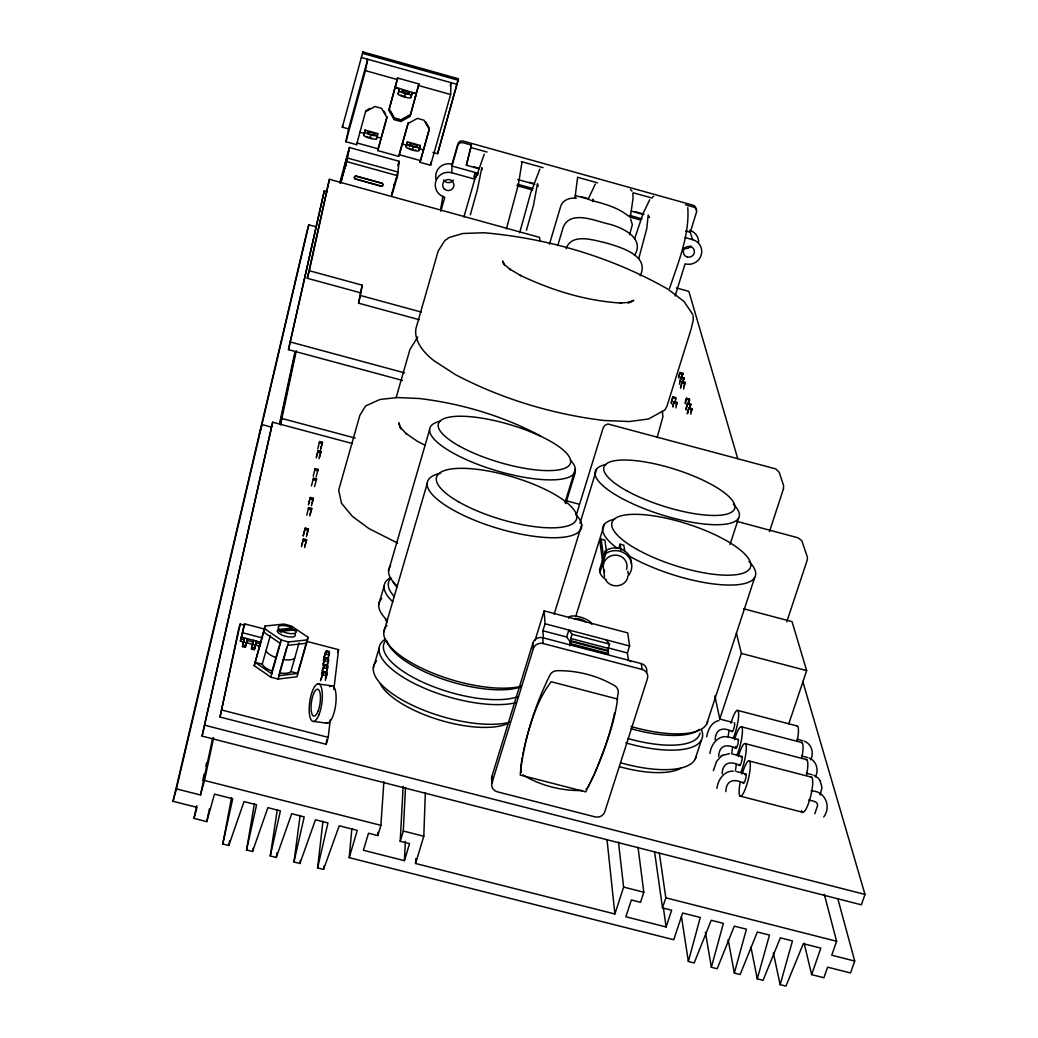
<?xml version="1.0" encoding="UTF-8"?>
<svg xmlns="http://www.w3.org/2000/svg" width="1038" height="1038" viewBox="0 0 1038 1038"><rect width="100%" height="100%" fill="white"/><g stroke="black" fill="none" stroke-linecap="round" stroke-linejoin="round"><path stroke-width="1.5" d="M569.849 645.831L569.862 641.302L566.67 637.008L542.9 630.767L545.054 623.773L544.159 610.876L627.705 632.882L629.599 645.999L627.393 652.954L628.418 660.103L630.922 661.647M577.478 178.38L574.935 198.284M478.816 168.701L466.373 165.25L471.408 145.086L463.117 142.764A4.308 4.23 4.3 0 0 457.797 145.683L451.984 166.028L478.466 173.385M432.95 152.391L437.595 153.676L458.472 78.771L362.885 51.9L342.332 127.168L348.56 128.907L345.926 141.726L356.54 144.671L365.843 110.651M440.787 211.298L444.783 197.311A13.027 12.754 4.8 0 1 435.739 181.559A13.027 12.754 4.8 0 1 451.802 172.775L452.036 164.251L457.836 143.971A4.295 4.217 4.3 0 1 463.13 141.051L693.008 205.187A4.269 4.152 -21.1 0 1 695.966 209.793M425.632 121.835L429.395 128.388L420.027 162.317L430.575 165.237L450.635 94.523L451.037 82.664L450.168 85.739M618.466 842.065L623.617 887.088L614.885 913.985L415.563 863.486L423.802 836.252L425.333 792.656M415.563 863.486L415.758 858.634M383.891 781.679L380.881 825.34L377.832 835.59L368.49 833.229L363.43 850.278L404.405 860.658L405.365 841.286M404.405 860.658L409.53 843.647L400.214 841.286L403.289 831.036L405.521 787.401M437.595 153.676L458.03 80.328M400.214 841.286L403.133 786.415M521.88 162.875L518.455 184.258L506.414 228.931M430.575 165.237L430.757 162.291M377.832 835.59L378.053 832.372M399.124 425.074L398.981 422.751L400.94 428.902L399.915 426.929L406.727 434.169L405.728 433.3L417.172 441.163L425.45 445.406M423.374 149.161L423.322 149.861L419.105 148.694L420.04 145.385L407.363 141.856L406.234 147.007A6.604 1.31 16 0 0 412.462 150.108A6.604 1.31 16 0 0 418.95 150.549L420.04 145.385M418.95 150.549L419.105 148.694M837.783 898.584L854.715 961.058L850.537 972.969L827.597 967.157L823.913 977.744L811.638 974.63L820.837 948.122L803.334 943.672L785.948 986.1L780.161 984.647L792.461 940.908L780.355 937.833L763.06 980.326L757.273 978.86L769.469 935.069L757.351 931.994L740.133 974.539L734.333 973.073L746.439 929.218L734.307 926.143L717.18 968.752L711.367 967.286L723.369 923.366L711.225 920.278L694.175 962.94L688.363 961.473L700.274 917.488L682.615 913.012L673.753 939.753L349.209 857.66L351.869 828.648M397.684 78.045L388.9 110.404L394.206 119.617L400.837 121.472L410.14 116.334L418.911 84L397.684 78.045L395.128 87.257M416.303 93.718L395.154 87.127L389.042 109.405L394.349 118.617L400.953 120.46L410.244 115.335L416.303 93.718L412.06 92.525L410.944 97.572A6.643 1.207 16 0 1 404.418 97.001A6.643 1.207 16 0 1 398.164 93.991L399.319 88.957L395.076 87.763M409.984 143.932L409.932 144.451A3.737 0.74 16 0 0 413.461 146.202A3.737 0.74 16 0 0 417.133 146.462L417.172 145.93A3.737 0.74 16 0 0 413.643 144.191A3.737 0.74 16 0 0 409.984 143.932L409.361 146.137M406.234 147.007L407.363 141.856M410.14 116.334L410.308 114.66L401.031 119.785L400.837 121.472M593.009 201.567L592.919 199.153L593.217 200.827M410.944 97.572L412.06 92.525M322.948 821.227L317.602 867.924L323.571 869.429L323.934 866.198M392.117 194.132L392.286 192.718M244.838 625.278L240.154 624.059L238.338 630.572L220.017 717.037L326.192 744.298L328.203 737.369L330.266 719.827M333.847 689.53L338.557 649.658L307.313 641.536M393.986 185.452L394.142 184.063M326.192 744.298L326.762 739.484M325.348 680.344L326.685 672.235L323.817 671.495L320.833 679.073M326.243 673.299L327.567 665.228L324.725 664.502L322.182 670.535M327.126 666.331L328.436 658.326L325.608 657.586L323.078 663.593M327.93 659.649L329.306 651.488L326.49 650.761L323.921 656.937M326.685 672.235L326.659 675.803L322.351 674.687L322.571 673.026M327.567 665.228L327.541 668.77L323.259 667.668L323.48 666.02M328.436 658.326L328.41 661.829L324.154 660.726L324.375 659.104M329.306 651.488L329.28 654.978L325.05 653.875L325.257 652.266M320.612 680.746L323.817 671.495M321.533 673.688L324.725 664.502M322.87 665.228L325.608 657.586M323.259 660.103L326.49 650.761M300.138 815.453L293.962 861.955L299.943 863.46L300.345 860.255M398.164 93.991L399.319 88.957M394.206 119.617L394.427 117.943L399.708 119.422M380.907 186.191L380.933 185.997A1.531 1.505 12.4 0 0 382.814 184.972A1.531 1.505 12.4 0 0 381.737 183.116L356.358 176.084A1.544 1.505 15.2 0 0 354.464 177.122A1.544 1.505 15.2 0 0 355.554 178.977L380.907 186.191A1.531 1.505 12.4 0 0 382.788 185.153A1.531 1.505 12.4 0 0 381.712 183.298L381.737 183.116M419.261 319.704L358.603 303.187L362.236 285.178L309.363 270.736L329.409 179.302L539.565 237.378L539.877 240.569M358.603 303.187L362.236 285.178M521.271 763.06L520.246 775.023L585.717 791.864L594.125 774.646M307.52 639.875L307.923 637.163L291.211 625.94L284.036 624.072L265.092 626.018L254.232 665.669L270.827 677.178L278.08 679.06L297.011 676.737L307.52 639.875L288.59 641.951L281.298 640.057L264.586 628.704L265.092 626.018M277.289 809.653L270.269 855.974L276.264 857.492L276.964 852.691M381.167 137.418L381.063 138.106L376.833 136.925L377.754 133.604L365.039 130.074L363.806 135.2A6.617 1.31 15.8 0 0 369.956 138.288A6.617 1.31 15.8 0 0 376.547 138.755L377.754 133.604M420.027 162.317L429.317 129.426L424.049 120.226L417.432 118.371L408.129 123.509L398.89 156.44L377.728 150.562L387.057 116.58M376.547 138.755L376.833 136.925M304.614 547.571L306.625 539.734L303.472 538.904L301.721 545.106M306.405 536.646L308.39 528.9L305.276 528.083L303.109 535.764M309.778 515.977L311.737 508.412L308.675 507.608L306.729 515.159M311.465 505.714L313.385 498.253L310.362 497.449L308.688 503.417M316.525 478.998L316.292 480.425L313.32 479.634L313.554 478.207L316.525 478.998L314.553 486.627M318.082 469.436L317.849 470.837L314.916 470.058L315.15 468.657L318.082 469.436L316.123 476.974M319.12 458.692L321.027 451.322L318.16 450.557L316.473 456.577M320.612 449.61L322.507 442.305L319.652 441.552L317.758 448.844M301.448 546.741L303.472 538.904M303.278 535.816L305.276 528.083M308.675 507.608L308.416 509.126L311.478 509.93M308.429 504.909L310.362 497.449M316.24 457.927L318.16 450.557M319.652 441.552L319.432 442.863L322.286 443.628M254.427 803.659L246.538 849.992L252.545 851.497L253.064 848.306M279.494 672.935L279.04 675.699L297.971 673.403L290.861 671.651A15.272 5.735 15.3 0 1 279.715 672.987M272.254 671.067L271.774 673.818L255.166 662.322L262.264 664.242A15.272 5.735 15.3 0 0 272.034 671.002L280.377 642.288M521.465 761.931L522.231 757.597M630.585 215.437L633.076 198.167L632.856 193.25M355.515 179.159A1.544 1.505 15.2 0 1 354.438 177.303A1.544 1.505 15.2 0 1 356.319 176.278L356.358 176.084M363.806 135.2L364.117 133.396L359.888 132.215M365.039 130.074L364.727 131.878A6.617 1.31 15.8 0 0 370.877 134.94A6.617 1.31 15.8 0 0 377.469 135.42M231.513 797.846L222.781 843.998L228.788 845.503L229.67 840.728M356.54 144.671L356.864 142.92L378.001 148.797M255.711 644.261L256.49 641.108L254.336 649.684L251.481 648.945L253.648 640.368L251.481 648.945M254.336 649.684L255.296 645.597M345.926 141.726L365.48 70.636L367.712 59.257L348.56 128.907M345.252 164.705L345.433 163.809L344.305 167.897L345.965 161.15L345.784 162.032M341.476 180.132L341.749 178.744M343.85 170.154L343.591 171.504L345.55 164.004L345.278 165.353L346.549 165.704M344.694 166.755L346.679 159.904L345.706 164.834L346.666 161.604L349.456 147.5L399.124 161.292L397.489 175.682L391.793 195.974M345.394 163.174L349.456 147.5L339.75 182.727M243.398 642.509L242.425 646.596L245.279 647.336L247.446 638.759L246.668 641.912M522.737 754.717L523.308 751.888M245.279 647.336L246.253 643.249M242.425 646.596L244.605 638.02L243.813 641.173M196.688 805.722L193.963 818.385L206.77 821.629L209.378 808.926M260.33 646.35L240.388 641.173L244.566 623.864L265.871 629.404M523.58 750.565L524.411 746.582M362.885 51.9L362.573 53.366L458.433 80.302M240.388 641.173L244.566 623.864M220.017 717.037L240.154 624.059M193.963 818.385L197.025 807.382L173.009 801.297L176.434 788.88L200.477 794.978L212.699 737.966M279.923 424.373L295.506 351.687M200.477 794.978L204.512 780.472L213.633 737.797M280.507 424.776L296.323 350.74M202.812 780.446L204.175 774.114M205.874 766.187L206.562 763.021M279.793 422.401L294.766 352.764M342.332 127.168L342.696 125.507M360.134 292.69L307.287 278.275L329.409 179.302M222.781 843.998L232.72 798.741L214.477 794.109L206.77 821.629M802.789 681.486L864.991 894.432L861.358 904.812L202.06 736.098L272.67 422.219L352.466 443.563M402.472 380.427L288.473 349.65L324.31 190.797L327.424 191.654M246.538 849.992L256.594 804.8L244.034 801.608L228.788 845.503M202.06 736.098L272.67 422.219M288.473 349.65L324.31 190.797M270.269 855.974L280.416 810.86L267.882 807.668L252.545 851.497M293.962 861.955L304.212 816.893L291.691 813.714L276.264 857.492M317.602 867.924L327.956 822.926L315.461 819.76L299.943 863.46M173.009 801.297L306.833 232.032L308.805 224.831L316.097 226.829M176.434 788.88L308.805 224.831M519.675 232.72L530.729 192.834L539.851 169.116M524.761 745.089L525.462 742.118M525.734 740.963C531.313 720.346 538.073 698.795 551.165 681.732L617.506 699.041C614.418 724.641 604.324 749.371 594.722 773.297M398.008 165.73L399.124 161.292L398.268 164.341M783.431 488.95L783.599 485.563L779.227 472.355L775.801 468.916L607.879 423.971L604.778 425.437L603.078 428.084L576.285 515.069M259.422 433.702L261.926 424.568L271.19 427.046M307.287 278.275L309.363 270.736M340.373 183.402L347.367 158.01L397.904 172.023L397.139 174.76M340.827 182.779L346.666 161.604L397.489 175.682L396.438 178.886M280.169 424.542L281.856 418.457L355.152 438.075M369.956 138.288L370.877 134.94M377.728 150.562L386.915 117.579L381.595 108.367L374.965 106.512L365.661 111.65M404.418 97.001L405.352 93.641A6.643 1.207 16 0 0 411.891 94.211M254.232 665.669L264.586 628.704M402.03 144.204L399.098 154.662L420.169 160.514M415.044 97.793L418.911 84M408.232 122.484L402.212 143.997L406.429 145.164M391.65 194.301L396.321 177.641M320.82 448.273L322.507 442.305M313.191 476.195L315.15 468.657M319.341 457.343L321.027 451.322M311.387 485.953L313.554 478.207M262.251 664.151L270.321 635.451M312.127 502.729L313.385 498.253M310.038 514.446L311.737 508.412M412.475 150.108L413.409 146.786A6.604 1.298 16 0 0 419.884 147.227M279.04 630.819L279.118 629.223A9.342 3.399 15.4 0 1 281.246 625.551A9.342 3.399 15.4 0 1 292.236 627.847L292.262 629.417L279.04 630.819L281.441 632.44L281.817 631.091L295.337 629.936A9.342 3.399 15.4 0 1 293.235 633.634A9.342 3.399 15.4 0 1 282.219 631.312L281.817 631.091M306.664 535.05L308.39 528.9M304.874 545.936L306.625 539.734M270.827 677.178L281.298 640.057M279.923 671.443L286.773 647.245M278.08 679.06L288.59 641.951M294.662 631.039L295.039 629.69M290.899 671.573L299.035 642.924M297.439 673.947L307.923 637.163M442.954 196.026L440.514 209.793M396.114 397.697L409.932 349.495L417.717 336.987M466.373 165.25L471.408 145.086M328.579 656.483L329.474 653.369M327.32 664.696L328.618 660.207M326.451 671.638L327.749 667.123M325.556 678.67L326.866 674.142M473.873 177.031L474.768 173.93L477.895 174.799M337.804 652.24L338.557 649.658M463.908 216.968L474.807 179.159L474.768 173.93M634.646 238.74L643.132 213.335L649.736 199.75M378.727 604.596L384.099 586.146M388.588 570.718L429.615 429.719M373.33 667.901L379.013 648.465M383.762 632.22L427.202 483.604M349.209 857.66L357.28 830.374L339.192 825.781L323.571 869.429M549.452 244.164L560.455 207.133C562.077 199.984 569.966 197.467 576.492 198.154M557.756 245.565L563.206 227.283C570.563 209.326 596.097 221.379 609.085 224.104C622.112 227.426 645.467 238.104 634.49 255.426M470.331 214.827L477.376 189.656L481.84 167.663L482.047 169.752M629.625 234.666L632.35 224.636L630.585 219.07M526.409 230.332L533.467 205.407L537.463 183.726L538.242 186.126M564.996 502.651L575.35 468.865M565.749 503.599L575.091 473.107M640.187 275.797C650.541 255.037 619.063 246.888 605.414 242.736C593.879 240.31 571.523 232.551 566.138 248.705M641.25 663.58L642.146 669.471A7.928 7.383 -7.6 0 1 647.453 678.58L604.765 811.885A7.824 7.188 -5.4 0 1 595.072 816.88L497.371 791.812A7.85 7.227 -2.2 0 1 491.973 782.912L491.856 776.502L532.961 642.872A7.915 7.396 -3.8 0 1 542.757 637.734L641.25 663.58A7.889 7.344 -7.6 0 1 646.531 672.637M535.128 640.225L544.159 610.876M491.973 782.912L533.298 648.672L532.961 642.872M579.97 523.256L596.759 468.826M554.136 614.249L581.734 524.813M566.67 637.008L568.837 630.027L572.055 634.257L609.553 644.105L608.216 648.335L608.346 654.342L570.718 644.468L570.744 638.487L572.055 634.257M675.102 295.973L685.093 263.847A12.936 12.521 -18.7 0 0 701.182 255.166A12.936 12.521 -18.7 0 0 692.618 239.661L689.634 230.319A12.767 12.365 -19 0 1 698.639 242.438M575.662 616.65L604.363 524.346M606.555 552.242L604.92 540.162L601.197 539.163L600.094 542.705L602.468 560.87M606.439 579.84A16.673 15.687 -7.5 0 1 600.509 574.04L599.536 569.797L605.401 550.97L606.828 549.971A16.621 15.661 -7.5 0 1 623.449 550.153A16.621 15.661 -7.5 0 1 631.351 563.829M599.873 572.496L605.764 553.63L605.401 550.97M618.985 547.727L620.088 544.197L623.812 545.184L624.733 551.256M657.093 437.634L662.932 416.666L662.374 411.256M678.502 377.079L679.942 372.486L682.835 373.278L681.642 378.909M671.054 402.653L672.896 396.814L675.881 397.619L675.219 401.628M678.748 378.091L679.942 372.486M671.314 403.73L672.896 396.814M679.63 381.608L681.084 376.989L683.99 377.78L682.9 383.087M672.65 406.001L674.025 401.602L677.035 402.42L675.907 407.934M679.397 384.177L682.835 373.278M672.896 407.091L674.025 401.602M680.435 387.252L682.238 381.543L685.158 382.334L683.614 389.107M680.694 388.29L682.238 381.543M682.641 382.062L683.99 377.78M676.114 405.365L677.035 402.42M683.808 386.642L685.158 382.334M685.093 402.64L686.468 398.281L689.453 399.098L688.337 404.548M685.365 403.717L686.468 398.281M685.833 408.92L687.675 403.068L690.672 403.886L690.023 407.908M686.105 409.997L687.675 403.068M688.531 402.017L689.453 399.098M687.052 413.786L688.908 407.908L691.918 408.725L690.789 414.253M687.779 413.409L688.908 407.908M689.751 406.818L690.672 403.886M690.984 411.684L691.918 408.725M476.001 177.628L484.292 154.169M638.772 258.527L646.778 228.568L648.179 215.087L649.503 217.526M730.038 544.509L738.472 518.507M638.02 847.242L643.82 892.226L640.524 902.32L631.351 899.985L625.875 916.775L666.111 926.973L671.651 910.222L662.504 907.9L654.576 851.783M769.482 531.547L783.495 488.742M695.123 759.271L701.403 740.107M706.657 724.083L754.691 577.491M706.657 736.721C707.929 729.909 711.393 722.033 718.919 720.528M732.14 722.279L719.775 719.049L741.366 653.395L736.409 633.128M709.979 753.458C710.848 744.648 717.816 735.241 727.534 736.798M715.182 739.809C715.571 728.391 723.655 726.95 732.101 731.595M662.504 907.9L665.812 897.818L659.338 853.041M713.391 770.663L716.531 761.451L721.267 756.144M718.62 756.598C719.269 745.012 726.652 743.662 735.773 748.281M716.895 788.374C717.985 780.005 723.81 770.78 733.217 771.156M722.15 773.868C722.487 762.307 730.752 760.659 739.562 765.447M725.796 791.631C726.159 779.408 734.956 778.695 743.455 783.106M786.765 621.853L807.395 559.534L807.305 556.9L801.829 540.759L798.183 537.853L736.798 521.374M788.776 723.836L806.656 670.613L792.046 621.632L743.61 608.787M810.652 759.751C814.285 753.147 811.625 743.883 804.32 741.21M815.414 776.774C819.099 770.079 816.413 760.685 808.991 758M820.046 795.043L821.979 787.544L820.163 780.693M814.83 813.714L817.594 805.449C817.957 800.856 811.327 800.999 808.563 799.974M823.744 816.971C831.736 806.318 824.821 790.619 811.132 790.917M824.302 894.276L836.615 941.271L831.749 955.22L854.715 961.058M588.689 198.18L595.267 184.05M669.549 288.382C678.242 262.51 689.673 235.289 687.766 207.535M627.679 577.491C625.123 587.287 610.513 588.793 605.842 579.97M294.701 658.183L294.662 658.261A15.298 5.683 15.3 0 1 283.53 659.545L283.296 659.493M630.105 302.46L633.751 300.319L627.964 302.72L630.572 302.253L620.257 303.018L621.399 303.083C586.211 301.007 551.814 290.406 520.142 275.252L520.946 275.719L509.541 268.972L510.462 269.737L503.391 263.704L504.299 264.703M605.764 553.63L607.191 552.631A16.673 15.687 -7.5 0 1 628.172 556.355A16.673 15.687 -7.5 0 1 627.575 576.57M652.681 196.896L653.681 196.325M722.63 755.34L729.467 753.666M721.086 756.261L722.746 755.262M367.167 109.924L369.813 108.458M287.63 645.338L306.56 643.236M279.417 629.469L292.638 628.081M313.748 721.449L327.489 723.252M317.706 683.912L331.407 685.768M590.09 200.087C603.363 203.578 617.48 207.081 628.301 215.982M204.512 780.472L380.881 825.34M403.289 831.036L423.802 836.252M623.617 887.088L643.82 892.226M665.812 897.818L836.615 941.271M221.95 710.07L328.203 737.369M205.044 725.303L864.991 894.432M736.785 771.636L745.933 773.998M324.583 665.592L327.437 666.331M242.879 644.948L245.734 645.688M251.936 647.297L254.79 648.036M323.674 672.598L326.542 673.351M739.925 796.055L802.102 812.131M797.002 739.199L802.815 740.717M741.612 726.847L802.05 742.624M729.299 737.123L738.187 739.445M801.583 755.962L807.473 757.493M745.479 743.701L806.76 759.673M732.984 754.133L742.001 756.481M806.292 773.193L812.261 774.75M749.462 761.049L811.612 777.203M326.347 651.825L329.163 652.565M242.723 632.791L262.666 637.968M325.478 658.663L328.306 659.402M241.504 637.215L261.135 642.314M241.05 638.876L244.138 639.68M246.992 640.42L253.181 642.016M256.023 642.756L260.668 643.962M545.054 623.773L629.599 645.999M608.164 647.907L627.393 652.954M570.744 638.487L608.216 648.335M570.952 640.77L608.502 650.631M570.731 641.471L608.281 651.332M570.939 643.768L608.566 653.642M533.298 648.672A7.954 7.435 -3.9 0 1 543.146 643.508L642.146 669.471M737.862 710.459L797.469 726.055M305.003 529.665L308.13 530.496M741.366 653.395L806.656 670.613M303.2 540.526L306.366 541.356M310.115 498.941L313.139 499.732M566.839 500.887L579.36 504.234M317.939 451.893L320.82 452.659M673.143 397.878L676.14 398.696M687.947 404.145L690.958 404.963M674.285 402.679L677.295 403.497M689.18 408.998L692.203 409.815M290.562 342.047L404.638 372.889M680.201 373.485L683.095 374.277M684.25 378.792L681.343 378.001L681.084 376.989M682.498 382.568L685.417 383.359M360.744 295.571L421.441 312.114M686.741 399.345L689.725 400.162M356.319 176.278L381.712 183.298M355.554 178.977L380.933 185.997M676.4 287.941L688.856 291.38L737.72 458.653M685.469 204.784L693.644 207.068A4.282 4.152 -21.1 0 1 696.472 212.219L690.257 232.265L685.586 230.968M471.421 147.681L487.004 152.028M521.271 161.578L543.082 167.663M577.349 177.213L597.603 182.87M633.427 192.86L652.124 198.063M474.094 166.91L478.739 168.208M529.328 182.273L533.96 183.57M581.28 196.727L587.43 198.44M634.568 211.557L643.768 214.113M517.702 179.522L534.817 184.284M575.26 195.533L589.26 199.426M631.26 211.103L643.703 214.568M517.391 184.206L532.961 188.54M629.521 215.372L641.977 218.836M516.911 185.646L532.52 189.98M629.3 216.877L640.225 219.913M451.802 172.775L474.807 179.159M685.054 237.559L692.618 239.661M361.445 57.492L457.278 84.415M365.48 70.636L397.476 79.615M418.768 85.583L450.635 94.523M276.043 657.612L275.823 657.547A15.298 5.683 15.3 0 1 266.039 650.839L266.026 650.748M397.593 543.095L368.918 528.563L352.349 516.34L341.502 503.261L338.673 490.208L359.862 415.33L365.61 405.962L380.012 399.461L397.554 397.541L419.339 398.514C461.547 403.574 503.002 415.94 540.539 435.973M813.805 775.256L818.126 778.046L820.448 781.108M292.262 629.417L293.637 630.209M263.639 632.077L280.351 643.443M630.442 189.5L632.025 191.161M605.92 639.784L609.553 644.105M389.899 110.067L393.674 116.632M384.021 111.313L385.539 113.946M504.442 264.612L502.6 260.953L503.677 263.587M692.722 314.371L683.99 301.461L668.225 289.355C612.096 257.216 548.233 238.325 483.89 232.746L462.766 233.498L449.195 237.52L444.718 240.673L438.114 251.222L415.849 328.864C414.071 341.943 424.711 353.608 434.26 360.9L455.5 374.666C501.588 398.89 552.281 414.162 603.921 420.481L629.326 421.532L648.568 418.976L664.891 409.945L666.915 406.286L691.152 329.02L693.28 319.899L693.137 315.708M599.536 569.797L600.159 571.328M804.113 943.127L811.638 974.63M773.349 952.936L780.161 984.647M714.871 695.914L719.775 719.049M750.928 947.136L757.273 978.86M728.157 939.624L734.333 973.073M705.425 932.228L711.367 967.286M681.46 916.658L688.363 961.473M620.088 544.197L620.996 550.27M663.386 907.718L666.111 926.973M601.197 539.163L603.584 557.289M603.571 569.122L604.557 576.739M627.873 571.134L628.185 574.066M607.048 839.924L614.885 913.985M542.9 630.767L543.38 637.786M542.757 637.734L543.146 643.508M742.144 774.063A18.269 3.646 -76.2 0 1 750.318 764.279A18.269 3.646 -76.2 0 1 743.13 793.655A18.269 3.646 -76.2 0 1 740.289 781.692M745.025 774.789A4.749 0.947 -76.2 0 1 746.14 775.568A4.749 0.947 -76.2 0 1 744.622 781.809A4.749 0.947 -76.2 0 1 743.234 782.094M810.574 777.034A18.23 4.035 -76.3 0 1 810.25 797.794A18.23 4.035 -76.3 0 1 801.401 810.717M734.554 739.705A17.737 3.451 -76 0 1 742.274 728.481A17.737 3.451 -76 0 1 737.149 754.782M731.712 753.938A17.737 3.451 -76 0 1 732.737 747.113M737.655 739.679A4.606 0.895 -76 0 1 738.29 741.898A4.606 0.895 -76 0 1 736.539 747.71A4.606 0.895 -76 0 1 735.605 746.491M801.051 742.507A17.698 3.815 -76.1 0 1 801.751 757.909M738.303 756.637A17.996 3.542 -76.1 0 1 746.166 745.388A17.996 3.542 -76.1 0 1 740.963 772.129M735.423 771.104A17.996 3.542 -76.1 0 1 736.461 764.163M741.106 757.273A4.684 0.921 -76.1 0 1 742.209 758A4.684 0.921 -76.1 0 1 740.704 764.15A4.684 0.921 -76.1 0 1 739.341 764.474M805.748 759.518A17.957 3.918 -76.2 0 1 806.5 775.269M730.921 723.239A17.477 3.361 -75.9 0 1 738.498 712.029A17.477 3.361 -75.9 0 1 733.425 737.914M728.105 737.24A17.477 3.361 -75.9 0 1 729.117 730.531M734.242 722.85A4.541 0.869 -75.9 0 1 734.022 727.91A4.541 0.869 -75.9 0 1 731.959 731.271M796.496 725.964A17.451 3.711 -76.1 0 1 797.145 741.028M510.372 722.059A78.927 28.999 16.7 0 1 415.109 706.515A78.927 28.999 16.7 0 1 376.56 660.985M575.818 514.407A80.38 24.419 16.7 0 1 496.605 528.018A80.38 24.419 16.7 0 1 440.696 473.276M516.379 702.531A79.083 28.532 16.7 0 1 416.653 684.678A79.083 28.532 16.7 0 1 385.669 638.967M507.699 723.59A71.635 26.482 16.7 0 1 437.893 719.503A71.635 26.482 16.7 0 1 380.258 683.808M517.326 696.861A75.502 27.157 16.7 0 1 427.474 684.276A75.502 27.157 16.7 0 1 385.474 640.809M520.336 687.078A75.579 26.923 16.7 0 1 443.135 679.228A75.579 26.923 16.7 0 1 386.863 640.939M521.413 686.183A79.212 28.13 16.7 0 1 425.93 670.185A79.212 28.13 16.7 0 1 386.927 625.525M387.369 620.452A74.502 25.846 16.6 0 1 381.75 598.472M570.459 460.171A75.8 21.72 16.6 0 1 496.514 470.733A75.8 21.72 16.6 0 1 439.801 421.285M392.818 601.819A74.645 25.418 16.6 0 1 390.34 577.764M387.395 622.502A67.626 23.602 16.6 0 1 385.293 619.297M394.336 596.552A71.272 24.185 16.6 0 1 391.105 578.192M397.074 587.21A71.337 23.991 16.6 0 1 392.857 581.656M397.372 586.223A74.749 25.055 16.6 0 1 390.573 565.84M696.161 756.455A78.616 28.597 18.2 0 1 620.659 762.8M748.943 561.389A80.056 24.069 17.9 0 1 724.381 584.913A80.056 24.069 17.9 0 1 628.107 555.395M617.169 548.233A80.056 24.069 17.9 0 1 614.781 519.13M701.597 729.961A78.771 28.13 18.1 0 1 625.823 742.897M680.63 768.392A71.363 26.106 18.2 0 1 619.803 766.758M700.053 733.049A75.216 26.767 18.1 0 1 628.003 738.537M699.288 729.467A75.281 26.547 18.1 0 1 631.143 728.728M707.657 721.358A78.901 27.741 18.1 0 1 631.065 726.509M733.269 504.144A75.476 21.435 17.6 0 1 662.439 515.056A75.476 21.435 17.6 0 1 605.764 464.544M295.168 634.335A9.342 3.399 15.4 0 1 284.555 635.996A9.342 3.399 15.4 0 1 278.755 629.223M329.695 686.754A18.944 6.15 -82 0 1 335.832 703.284A18.944 6.15 -82 0 1 325.919 722.902M405.352 93.641A6.643 1.207 16 0 1 399.111 90.63M405.417 96.716A3.763 0.688 16 0 1 402.679 95.872M401.94 95.548A3.763 0.688 16 0 1 401.044 94.977M413.409 146.786A6.604 1.298 16 0 1 407.168 143.685M415.68 150.03A3.737 0.74 16 0 1 415.096 150.017M412.527 149.537A3.737 0.74 16 0 1 410.737 148.927M409.439 148.291A3.737 0.74 16 0 1 409.102 148.006M371.876 138.119A3.75 0.74 15.8 0 1 369.126 137.431M368.256 137.12A3.75 0.74 15.8 0 1 366.985 136.484M436.129 179.457A12.858 12.586 5.1 0 1 452.036 164.251M453.346 180.041A5.579 5.462 5.1 0 1 443.68 179.898M690.893 245.967A5.54 5.372 -18.9 0 1 683.289 247.835M604.687 571.834A11.911 11.21 -7.5 0 1 613.899 555.187A11.911 11.21 -7.5 0 1 626.537 569.369M574.572 619.18A6.033 2.011 17.5 0 1 579.983 619.063A6.033 2.011 17.5 0 1 585.73 622.125M568.642 618.168A12.067 4.022 17.5 0 1 579.762 616.922A12.067 4.022 17.5 0 1 591.764 624.253M492.557 781.964A7.811 7.201 -2.2 0 1 491.856 776.502M522.996 774.828A7.85 7.253 -3.2 0 0 524.605 775.983A106.265 98.831 -5.3 0 0 581.202 790.554A7.837 7.227 -5 0 0 582.227 790.502M521.336 772.454A7.85 7.253 -3.2 0 1 520.881 768.73A339.374 309.934 -13.3 0 1 549.906 675.167A7.928 7.383 -4.4 0 1 557.341 670.678A105.448 97.313 -4.2 0 1 614.483 685.612A7.915 7.357 -6.4 0 1 618.155 692.995A346.51 322.662 6.6 0 1 617.091 699.742M586.003 789.101A7.837 7.227 -5 0 0 588.546 786.168A346.51 322.662 6.6 0 0 611.667 725.082M614.509 713.145A346.51 322.662 6.6 0 1 613.912 715.805M613.614 717.128A346.51 322.662 6.6 0 1 612.005 723.758M409.167 92.953L409.115 93.446A3.763 0.688 16 0 1 405.417 93.109A3.763 0.688 16 0 1 401.875 91.409L401.94 90.929A3.763 0.675 16 0 1 405.637 91.266A3.763 0.675 16 0 1 409.167 92.953M374.796 134.136L374.705 134.655A3.75 0.74 15.8 0 1 370.981 134.382A3.75 0.74 15.8 0 1 367.491 132.643L367.569 132.124A3.75 0.74 15.8 0 1 371.306 132.397A3.75 0.74 15.8 0 1 374.796 134.136M458.718 501.912A73.062 22.019 16.7 0 0 575.013 521.777A73.062 22.019 16.7 0 0 485.862 470.603A73.062 22.019 16.7 0 0 458.718 501.912M459.237 446.016A68.884 19.579 16.6 0 0 568.967 465.608A68.884 19.579 16.6 0 0 485.07 418.69A68.884 19.579 16.6 0 0 459.237 446.016M637.073 549.413A72.764 21.707 17.9 0 0 749.903 568.422A72.764 21.707 17.9 0 0 656.833 516.379A72.764 21.707 17.9 0 0 637.073 549.413M627.289 491.091A68.599 19.333 17.6 0 0 733.944 509.93A68.599 19.333 17.6 0 0 646.544 462.208A68.599 19.333 17.6 0 0 627.289 491.091M317.939 711.471A13.559 4.347 -81.9 0 0 318.264 689.466A13.559 4.347 -81.9 0 0 311.05 707.047A13.559 4.347 -81.9 0 0 317.939 711.471M318.848 714.987A18.982 6.085 -81.9 0 0 319.276 684.198A18.982 6.085 -81.9 0 0 309.194 708.837A18.982 6.085 -81.9 0 0 318.848 714.987M444.251 188.903A5.644 5.527 4.8 0 0 453.723 186.568A5.644 5.527 4.8 0 0 446.885 179.691A5.644 5.527 4.8 0 0 444.251 188.903M687.221 256.996A5.605 5.424 -18.7 0 0 694.292 250.43A5.605 5.424 -18.7 0 0 685.041 247.861A5.605 5.424 -18.7 0 0 687.221 256.996"/></g></svg>
